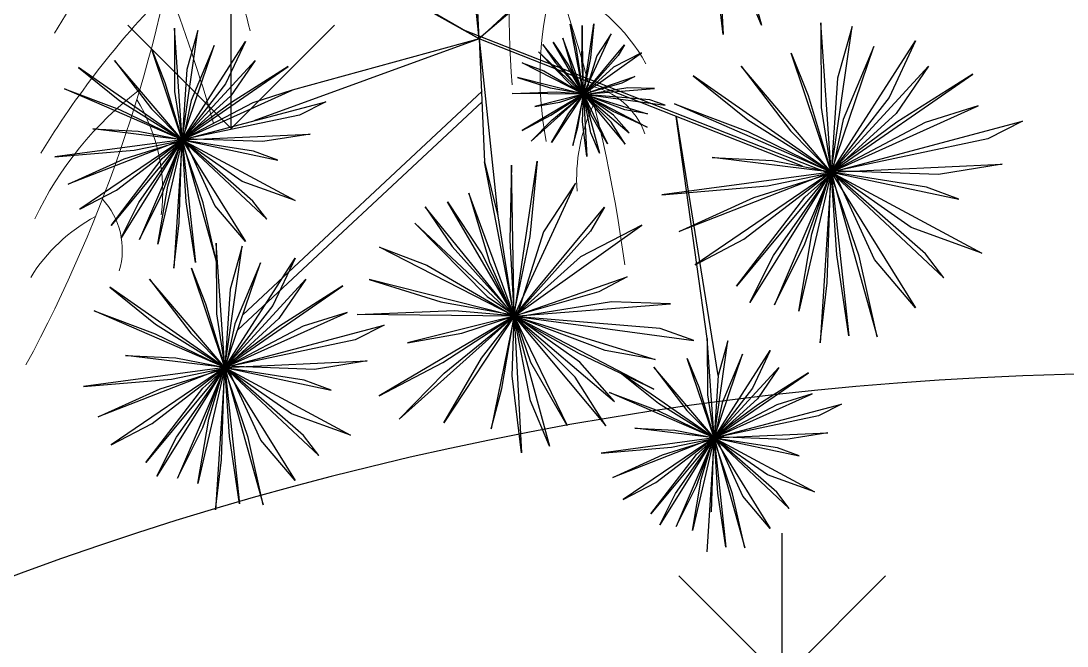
# Model space of a CAD drawing. Header units: inches. Extents: x 1559 to 2285, y -669 to 464.
# Drawn here: x 1983.88 to 1997.31, y 108.13 to 116.16 of the extents above; entities that cross this region are included whole.
import ezdxf

# ---------------------------------------------------------------- set-up
doc = ezdxf.new("R2010")
doc.units = ezdxf.units.IN
doc.header["$MEASUREMENT"] = 0

msp = doc.modelspace()

# ---------------------------------------------------------------- hatches: boundary and pattern name
at = {"true_color": 0x000000}
h = msp.add_hatch(dxfattribs=at)
h.set_pattern_fill('ANGLE', color=18, scale=150)
h.set_pattern_definition([(0, (-1655.024, -1843.915), (0, 41.25), [30, -11.25]), (90, (-1655.024, -1843.915), (-41.25, 3e-15), [30, -11.25])])
h.paths.add_polyline_path([(1933.363, -160.37), (2052.363, -160.37), (2052.363, -154.37), (1968.363, -154.37), (1968.363, -103.378), (1962.363, -103.378), (1962.363, -154.37), (1939.363, -154.37), (1939.363, -103.378), (1968.363, -103.378), (1968.363, -100.378), (1969.238, -100.378, 0.389983), (1933.363, -67.378), (1933.363, 63.63), (1927.363, 63.63), (1927.363, 8.63, -0.385643), (1866.659, 63.63), (1860.363, 63.63), (1860.363, 37.63), (1860.363, -32.37), (1718.363, -32.37), (1718.363, -52.298), (1680.363, -52.298), (1680.363, -85.37), (1678.363, -85.37), (1678.363, -149.37), (1680.363, -149.37), (1680.363, -221.801, -0.372825), (1716.363, -263.37), (1680.363, -263.37), (1680.363, -265.37), (1830.363, -265.37, 0.393426), (1869.363, -307.263), (1869.363, -265.37), (1881.363, -265.37), (1881.363, -307.263, 0.393426), (1920.363, -265.37), (1933.363, -265.37), (2052.363, -265.37), (2052.363, -262.37), (2022.363, -262.37, -0.365977), (2052.363, -226.873), (2052.363, -224.977), (2029.418, -224.977), (2029.418, -181.413), (1933.363, -181.413)])
h.paths.add_polyline_path([(1833.633, -234.037), (1826.669, -234.037), (1826.669, -262.072, -0.414224), (1824.938, -263.804), (1819.744, -263.804, -0.414203), (1818.013, -262.073), (1818.013, -262.073, -0.414214), (1816.282, -263.804), (1789.448, -263.804, -0.414212), (1787.717, -262.073, -0.414215), (1785.986, -263.804), (1759.152, -263.804, -0.414214), (1757.421, -262.073, -0.414214), (1755.69, -263.804), (1728.856, -263.804, -0.414214), (1727.125, -262.073), (1727.125, -262.073, -0.414214), (1725.394, -263.804), (1720.2, -263.804, -0.414214), (1718.469, -262.073), (1718.469, -234.037), (1712.249, -234.037), (1712.249, -216.304), (1683.047, -216.304, -0.414207), (1681.705, -214.962), (1681.705, -210.936, -0.41422), (1683.047, -209.594, -0.414207), (1681.705, -208.252), (1681.705, -186.191, -0.41422), (1683.047, -184.849, -0.414207), (1681.705, -183.506), (1681.705, -161.446, -0.414209), (1683.047, -160.104), (1683.047, -160.104, -0.414207), (1681.705, -158.761), (1681.705, -154.735, -0.41422), (1683.047, -153.393), (1712.249, -153.393), (1712.249, -144.027), (1833.633, -144.027)], flags=16)
h.paths.add_polyline_path([(1899.249, -134.659, -0.41422), (1900.591, -133.317), (1900.591, -133.317, -0.4142), (1899.249, -131.975), (1899.249, -109.914, -0.41422), (1900.591, -108.572), (1901.933, -108.572, -0.414214), (1900.591, -107.23), (1900.591, -103.204, -0.414214), (1901.933, -101.861), (1931.46, -101.861, -0.414207), (1932.802, -103.203), (1932.802, -107.23, -0.41422), (1931.46, -108.572, -0.414207), (1932.802, -109.914), (1932.802, -131.975, -0.41422), (1931.46, -133.317, -0.414207), (1932.802, -134.659), (1932.802, -156.72, -0.414209), (1931.46, -158.062), (1931.46, -158.062, -0.414207), (1932.802, -159.404), (1932.802, -163.43, -0.41422), (1931.46, -164.773), (1901.933, -164.773, -0.414214), (1900.591, -163.43), (1900.591, -159.404, -0.414214), (1901.933, -158.062), (1900.591, -158.062, -0.414218), (1899.249, -156.72)], flags=16)
h.paths.add_polyline_path([(1809.977, -167.683), (1809.977, -210.381), (1735.904, -210.381), (1735.904, -167.683)], flags=0)
h.paths.add_polyline_path([(1801.375, -176.285), (1801.375, -201.779), (1744.506, -201.779), (1744.506, -176.285)], flags=0)
h.paths.add_polyline_path([(1810.147, -125.419), (1805.978, -125.419), (1805.978, -126.253), (1795.557, -126.253), (1795.557, -125.419), (1791.389, -125.419), (1791.389, -122.918), (1795.557, -122.918), (1795.557, -121.251), (1791.389, -121.251), (1791.389, -102.493), (1786.479, -102.493), (1786.479, -121.251), (1782.31, -121.251), (1782.31, -122.918), (1786.479, -122.918), (1786.479, -125.419), (1782.31, -125.419), (1782.31, -126.253), (1771.889, -126.253), (1771.889, -125.419), (1767.629, -125.419), (1767.626, -122.918), (1771.889, -122.918), (1771.889, -121.251), (1767.626, -121.251), (1767.629, -102.493), (1762.373, -102.493), (1762.373, -121.251), (1758.205, -121.251), (1758.205, -122.918), (1762.373, -122.918), (1762.373, -125.419), (1758.205, -125.419), (1758.205, -126.253), (1747.784, -126.253), (1747.784, -125.419), (1743.615, -125.419), (1743.615, -122.918), (1747.784, -122.918), (1747.784, -121.251), (1743.615, -121.251), (1743.615, -102.493), (1740.027, -102.493), (1740.027, -93.114), (1721.269, -93.114), (1721.269, -88.945), (1719.602, -88.945), (1719.602, -93.114), (1717.101, -93.114), (1717.101, -88.945), (1716.267, -88.945), (1716.267, -78.524), (1717.101, -78.524), (1717.101, -74.356), (1719.602, -74.356), (1719.602, -78.524), (1721.269, -78.524), (1721.269, -74.356), (1740.027, -74.356), (1740.027, -64.977), (1743.615, -64.977), (1743.615, -46.219), (1747.784, -46.219), (1747.784, -44.551), (1743.615, -44.551), (1743.615, -42.05), (1747.784, -42.05), (1747.784, -41.217), (1758.205, -41.217), (1758.205, -42.05), (1762.373, -42.05), (1762.373, -44.551), (1758.205, -44.551), (1758.205, -46.219), (1762.373, -46.219), (1762.373, -64.977), (1767.626, -64.977), (1767.629, -46.219), (1771.889, -46.219), (1771.889, -44.551), (1767.626, -44.551), (1767.629, -42.05), (1771.889, -42.05), (1771.889, -41.217), (1782.31, -41.217), (1782.31, -42.05), (1786.479, -42.05), (1786.479, -44.551), (1782.31, -44.551), (1782.31, -46.219), (1786.479, -46.219), (1786.479, -64.977), (1791.389, -64.977), (1791.389, -46.219), (1795.557, -46.219), (1795.557, -44.551), (1791.389, -44.551), (1791.389, -42.05), (1795.557, -42.05), (1795.557, -41.217), (1805.978, -41.217), (1805.978, -42.05), (1810.147, -42.05), (1810.147, -44.551), (1805.978, -44.551), (1805.978, -46.219), (1810.147, -46.219), (1810.147, -64.977), (1815.059, -64.977), (1815.059, -74.356), (1833.817, -74.356), (1833.817, -78.524), (1835.484, -78.524), (1835.484, -74.356), (1837.985, -74.356), (1837.985, -78.524), (1838.819, -78.524), (1838.819, -88.945), (1837.985, -88.945), (1837.985, -93.114), (1835.484, -93.114), (1835.484, -88.945), (1833.817, -88.945), (1833.817, -93.114), (1815.059, -93.114), (1815.059, -102.493), (1810.147, -102.493), (1810.147, -121.251), (1805.978, -121.251), (1805.978, -122.918), (1810.147, -122.918)], flags=16)
h.paths.add_polyline_path([(1793.761, -183.899), (1793.761, -194.165), (1752.121, -194.165), (1752.121, -183.899)], flags=0)
h.paths.add_polyline_path([(1785.986, -220.524), (1759.152, -220.524, 0.414214), (1757.421, -222.255), (1757.421, -253.994, -0.414207), (1759.152, -252.262), (1785.986, -252.262, -0.41422), (1787.717, -253.994), (1787.717, -222.255, 0.414214)], flags=0)
h.paths.add_polyline_path([(1924.638, -250.438), (1944.12, -250.438), (1944.12, -264.099), (1924.638, -264.099)], flags=16)
h.paths.add_polyline_path([(1937.789, -256.722, -1), (1929.669, -256.722, -1)], flags=0)
h.paths.add_polyline_path([(1949.822, -238.007), (1978.915, -238.007), (1978.915, -264.44), (1949.822, -264.44)], flags=16)
h.paths.add_polyline_path([(1980.508, -242.243), (2017.354, -242.243), (2017.354, -264.44), (1980.508, -264.44)], flags=16)
h.paths.add_polyline_path([(1982.508, -244.243), (2015.354, -244.243), (2015.354, -262.44), (1982.508, -262.44)], flags=0)
h.paths.add_polyline_path([(1715.258, -186.191), (1715.258, -208.251, -0.41422), (1713.916, -209.594), (1688.416, -209.594), (1688.416, -184.849), (1713.916, -184.849, -0.414207)], flags=0)
h.paths.add_polyline_path([(2100.363, 63.63), (1997.363, 63.63), (1997.363, 65.63), (1946.363, 65.63), (1946.363, 63.63), (1939.363, 63.63), (1939.363, 60.423), (1960.845, 60.423), (1960.845, -61.839), (1939.363, -61.839), (1939.363, -67.882, -0.342502), (1969.238, -100.378), (1971.363, -100.378), (1971.363, -130.228, 0.356761), (1998.213, -103.37), (2058.363, -103.37), (2059.363, -103.37), (2059.363, -105.37), (2079.353, -105.37), (2099.363, -105.37), (2099.363, -103.37), (2100.363, -103.37), (2100.363, -93.707), (2073.27, -93.704), (2073.273, -66.056), (2064.857, -66.055), (2064.857, -79.93), (1970.779, -79.93), (1970.779, 21.404), (2064.857, 21.404), (2064.857, 8.594), (2073.282, 8.593), (2073.285, 36.241), (2100.363, 36.238)])
h.paths.add_polyline_path([(2093.766, 48.209, -1), (2079.505, 48.209, -1)], flags=16)
h.paths.add_polyline_path([(2100.363, -109.37), (2099.363, -109.37), (2099.363, -107.37), (2099.159, -107.37), (2059.363, -107.37), (2059.363, -109.37), (2058.363, -109.37), (2058.363, -115.37), (2056.363, -115.37), (2056.363, -148.37), (2058.363, -148.37), (2058.363, -226.37, 0.414214), (2022.363, -262.37), (2052.363, -262.37), (2058.363, -262.37), (2058.363, -265.37), (2059.363, -265.37), (2059.363, -267.37), (2099.363, -267.37), (2099.363, -265.37), (2100.363, -265.37)])
h.paths.add_polyline_path([(1872.363, -307.37, -0.414214), (1830.363, -265.37), (1830.363, -271.37), (1825.48, -271.37), (1825.48, -296.181), (1800.298, -296.181), (1800.298, -308.828), (1816.15, -308.828), (1816.15, -413.18), (1702.22, -413.18), (1702.22, -308.828), (1716.608, -308.828), (1716.608, -296.181), (1691.465, -296.181), (1691.465, -271.37), (1680.363, -271.37), (1680.363, -331.37), (1678.363, -331.37), (1678.363, -395.37), (1680.363, -395.37), (1680.363, -481.37), (1686.363, -481.37), (1686.363, -457.117), (1746.166, -457.117), (1746.166, -481.37), (1799.363, -481.37), (1799.363, -490.37), (1756.331, -490.37, 0.401277), (1799.363, -529.354), (1799.363, -567.37), (1801.363, -567.37), (1801.363, -569.37), (1834.363, -569.37), (1834.363, -567.37), (1836.363, -567.37), (1836.363, -481.37), (1836.387, -481.276), (1836.387, -343.639), (1872.363, -343.639)])
h.paths.add_polyline_path([(1779.114, -459.373), (1774.35, -475.802, -0.571429), (1749.881, -468.706), (1754.646, -452.277, -0.8), (1757.267, -453.038, -0.414214), (1758.62, -452.293), (1775.748, -457.26, -0.414221), (1776.493, -458.613, -0.8)], flags=16)
h.paths.add_polyline_path([(1771.947, -474.287, -0.533032), (1752.722, -468.712), (1753.259, -466.859, 0.533032), (1772.484, -472.434)], flags=0)
h.paths.add_polyline_path([(1793.469, -469.209, -1), (1781.673, -469.209, -1)], flags=16)
h.paths.add_polyline_path([(1789.919, -469.209, -1), (1785.223, -469.209, -1)], flags=0)
h.paths.add_polyline_path([(2100.363, -271.37), (2099.363, -271.37), (2099.363, -269.37), (2059.363, -269.37), (2059.363, -271.37), (2061.409, -271.37), (2061.409, -309.822), (1983.961, -309.822), (1983.961, -288.959), (1920.363, -288.959), (1920.363, -271.37), (1920.363, -270.37), (1920.064, -270.37, -0.359366), (1881.363, -307.263, -0.017874), (1878.363, -307.37), (1878.363, -312.774), (1900.909, -312.774), (1900.909, -343.639), (1914.338, -343.639), (1914.338, -481.37), (1914.363, -481.37), (1914.363, -567.37), (1916.363, -567.37), (1916.363, -569.37), (1943.363, -569.37), (1943.363, -567.37), (1945.363, -567.37), (1945.363, -550.37), (1945.363, -529.354, 0.401277), (1988.394, -490.37), (1945.363, -490.37), (1945.363, -481.37), (2100.363, -481.37)])
h.paths.add_polyline_path([(1946.05, -335.658), (2053.938, -335.658), (2053.938, -349.85), (2068.233, -349.85), (2068.233, -319.217), (2098.866, -319.217), (2098.866, -349.85), (2098.866, -441.75), (2098.866, -472.384), (2068.233, -472.384), (2068.233, -441.75), (2053.938, -441.75), (2053.938, -456.826), (1946.05, -456.826)], flags=16)
h.paths.add_polyline_path([(1949.05, -338.658), (2050.938, -338.658), (2050.938, -351.076), (2097.641, -351.076), (2097.641, -440.525), (2050.938, -440.525), (2050.938, -453.826), (1949.05, -453.826)], flags=0)
h.paths.add_polyline_path([(1977.559, -361.917), (2063.292, -361.917), (2063.292, -368.35), (1998.356, -368.35), (1998.356, -437.414, 0.08671), (2005.949, -440.43, -0.223855), (1977.87, -424.586), (1987.295, -420.601, 0.127777), (1991.923, -431.602), (1991.923, -368.35), (1977.559, -368.35)], flags=0)
h.paths.add_polyline_path([(1996.212, -364.061), (1996.212, -366.205), (1994.067, -366.205), (1994.067, -364.061)], flags=0)
edge = h.paths.add_edge_path(flags=0)
edge.add_ellipse((2084.225, -335.682), major_axis=(-8.275, 0), ratio=0.975448, start_angle=270, end_angle=360, ccw=False)
edge.add_ellipse((2084.225, -335.682), major_axis=(-8.275, 0), ratio=0.975448, start_angle=180, end_angle=270, ccw=False)
edge.add_ellipse((2084.225, -335.682), major_axis=(-8.275, 0), ratio=0.975448, start_angle=90, end_angle=180, ccw=False)
edge.add_ellipse((2084.225, -335.682), major_axis=(-8.275, 0), ratio=0.975448, start_angle=0, end_angle=90, ccw=False)
h.paths.add_polyline_path([(2074.02, -292.258, -1), (2094.122, -292.258, -1)], flags=16)
h.paths.add_polyline_path([(2082.458, -361.703), (2091.142, -361.703, -0.414214), (2096.044, -366.605), (2096.044, -386.043, -0.414214), (2091.142, -390.944), (2082.458, -390.944, -0.414214), (2077.557, -386.043), (2077.557, -366.605, -0.414214)], flags=0)
h.paths.add_polyline_path([(2076.02, -292.258, -1), (2092.122, -292.258, -1)], flags=0)
h.paths.add_polyline_path([(2082.458, -362.929), (2091.142, -362.929, -0.414214), (2094.818, -366.605), (2094.818, -386.043, -0.414211), (2091.142, -389.719), (2082.458, -389.719, -0.414214), (2078.782, -386.043), (2078.782, -366.605, -0.414216)], flags=0)
h.paths.add_polyline_path([(2082.458, -406.532), (2091.142, -406.532, -0.414214), (2096.044, -411.433), (2096.044, -430.871, -0.414214), (2091.142, -435.772), (2082.458, -435.772, -0.414214), (2077.557, -430.871), (2077.557, -411.433, -0.414214)], flags=0)
h.paths.add_polyline_path([(2082.458, -407.757), (2091.142, -407.757, -0.414216), (2094.818, -411.433), (2094.818, -430.871, -0.414214), (2091.142, -434.547), (2082.458, -434.547, -0.414211), (2078.782, -430.871), (2078.782, -411.433, -0.414214)], flags=0)
edge = h.paths.add_edge_path(flags=0)
edge.add_ellipse((2084.225, -455.918), major_axis=(8.275, 0), ratio=0.975448, start_angle=90, end_angle=180, ccw=False)
edge.add_ellipse((2084.225, -455.918), major_axis=(8.275, 0), ratio=0.975448, start_angle=0, end_angle=90, ccw=False)
edge.add_ellipse((2084.225, -455.918), major_axis=(8.275, 0), ratio=0.975448, start_angle=270, end_angle=360, ccw=False)
edge.add_ellipse((2084.225, -455.918), major_axis=(8.275, 0), ratio=0.975448, start_angle=180, end_angle=270, ccw=False)
h.paths.add_polyline_path([(2058.363, 249.63), (2052.363, 249.63), (2052.363, 210.624, -0.393468), (2010.47, 249.63), (2004.363, 249.63), (2004.363, 111.63), (1998.363, 111.63, -0.414214), (2040.363, 69.63), (2040.363, 93.63), (2058.363, 93.63)])
at = {"true_color": 0x136734}
h = msp.add_hatch(dxfattribs=at)
h.set_pattern_fill('GRASS', color=116, scale=10)
h.set_pattern_definition([(90, (-1655.024, -1843.915), (-7.071068, 7.071068), [1.875, -12.267136]), (45, (-1655.024, -1843.915), (-7.071068, 7.071068), [1.875, -8.125]), (135, (-1655.024, -1843.915), (-7.071068, -7.071068), [1.875, -8.125])])
h.paths.add_polyline_path([(1868.363, 249.63), (1746.363, 249.63), (1746.363, 243.63), (1746.363, 240.63), (1746.363, 201.63), (1746.363, 195.63), (1755.451, 195.63), (1755.451, 193.63), (1819.451, 193.63), (1819.451, 195.63), (1860.363, 195.63), (1860.363, 186.63), (1868.363, 186.63)])
h.paths.add_polyline_path([(1868.363, 147.63), (1860.363, 147.63), (1860.363, 85.63), (1868.363, 85.63)])
h.paths.add_polyline_path([(1998.363, 249.63), (1992.363, 249.63), (1933.363, 249.63), (1933.363, 85.63), (1933.363, 69.63), (1946.363, 69.63), (1946.363, 67.63), (1997.363, 67.63), (1997.363, 69.63), (1998.363, 69.63), (1998.363, 111.63)])

# ---------------------------------------------------------------- linework, layer by layer
at = {"color": 14, "true_color": 0xa30000}
for p, q in [((1989.765, 115.927), (1989.57, 119.717)), ((1989.765, 115.927), (1989.45, 118.879)), ((1992.765, 118.38), (1993.387, 116.102)), ((1992.765, 118.38), (1992.897, 115.984)), ((1992.141, 117.973), (1989.792, 115.953)), ((1991.517, 117.567), (1989.765, 115.927)), ((1989.765, 115.927), (1987.221, 117.356)), ((1992.897, 115.984), (1992.734, 117.332)), ((1989.765, 115.927), (1988.037, 116.93)), ((1993.387, 116.102), (1993.053, 116.896)), ((1990.93, 116.118), (1991.007, 115.803)), ((1991.102, 115.218), (1990.93, 116.118)), ((1991.102, 115.218), (1991.237, 116.122)), ((1991.237, 116.122), (1991.194, 115.682)), ((1994.149, 116.132), (1994.153, 115.045)), ((1994.282, 114.217), (1994.149, 116.132)), ((1985.854, 116.067), (1985.857, 115.252)), ((1985.953, 114.63), (1985.854, 116.067)), ((1985.953, 114.63), (1986.155, 116.033)), ((1986.155, 116.033), (1986.015, 115.535)), ((1994.245, 114.202), (1989.548, 116.048)), ((1991.087, 116.098), (1991.077, 115.661)), ((1991.102, 115.218), (1991.087, 116.098)), ((1991.102, 115.218), (1991.46, 115.993)), ((1991.46, 115.993), (1991.274, 115.71)), ((1994.282, 114.217), (1994.55, 116.087)), ((1994.55, 116.087), (1994.363, 115.423)), ((1985.953, 114.63), (1986.765, 115.896)), ((1985.953, 114.63), (1986.365, 115.841)), ((1986.365, 115.841), (1986.069, 115.137)), ((1986.765, 115.896), (1986.51, 115.349)), ((1989.765, 115.927), (1986.874, 114.875)), ((1989.765, 115.927), (1987.367, 115.267)), ((1989.765, 115.927), (1990.003, 113.657)), ((1989.765, 115.927), (1989.834, 114.348)), ((1993.911, 114.292), (1989.765, 115.927)), ((1990.583, 115.856), (1990.74, 115.623)), ((1991.102, 115.218), (1990.583, 115.856)), ((1990.714, 115.885), (1990.914, 115.582)), ((1991.102, 115.218), (1990.714, 115.885)), ((1990.839, 115.935), (1990.959, 115.533)), ((1991.102, 115.218), (1990.839, 115.935)), ((1991.102, 115.218), (1991.63, 115.853)), ((1991.63, 115.853), (1991.548, 115.713)), ((1994.282, 114.217), (1995.364, 115.904)), ((1995.364, 115.904), (1995.023, 115.174)), ((1985.567, 115.778), (1985.731, 115.368)), ((1985.953, 114.63), (1985.567, 115.778)), ((1990.524, 115.76), (1990.945, 115.332)), ((1991.102, 115.218), (1990.524, 115.76)), ((1991.007, 115.803), (1991.099, 115.221)), ((1991.102, 115.218), (1991.848, 115.747)), ((1991.274, 115.71), (1991.114, 115.205)), ((1991.548, 115.713), (1991.115, 115.227)), ((1991.848, 115.747), (1991.489, 115.564)), ((1993.767, 115.746), (1993.985, 115.2)), ((1994.282, 114.217), (1993.767, 115.746)), ((1994.282, 114.217), (1994.83, 115.83)), ((1994.83, 115.83), (1994.436, 114.892)), ((1985.085, 115.652), (1985.56, 115.028)), ((1985.953, 114.63), (1985.085, 115.652)), ((1985.953, 114.63), (1986.891, 115.651)), ((1985.953, 114.63), (1987.315, 115.573)), ((1986.891, 115.651), (1986.579, 115.195)), ((1987.315, 115.573), (1986.585, 115.11)), ((1990.318, 115.619), (1990.595, 115.516)), ((1991.102, 115.218), (1990.318, 115.619)), ((1990.74, 115.623), (1991.099, 115.225)), ((1990.914, 115.582), (1991.093, 115.229)), ((1991.077, 115.661), (1991.102, 115.236)), ((1991.194, 115.682), (1991.097, 115.215)), ((1993.124, 115.579), (1993.758, 114.746)), ((1994.282, 114.217), (1993.124, 115.579)), ((1994.282, 114.217), (1995.531, 115.577)), ((1995.531, 115.577), (1995.116, 114.97)), ((1984.624, 115.558), (1985.152, 115.134)), ((1985.953, 114.63), (1984.624, 115.558)), ((1986.015, 115.535), (1985.953, 114.63)), ((1990.595, 115.516), (1991.102, 115.218)), ((1990.959, 115.533), (1991.098, 115.218)), ((1991.102, 115.218), (1991.762, 115.446)), ((1991.489, 115.564), (1991.107, 115.219)), ((1991.762, 115.446), (1991.597, 115.36)), ((1992.51, 115.453), (1993.213, 114.888)), ((1994.282, 114.217), (1992.51, 115.453)), ((1994.282, 114.217), (1996.098, 115.474)), ((1996.098, 115.474), (1995.124, 114.856)), ((1985.731, 115.368), (1985.953, 114.63)), ((1986.51, 115.349), (1985.953, 114.63)), ((1990.256, 115.432), (1990.674, 115.301)), ((1991.102, 115.218), (1990.256, 115.432)), ((1990.945, 115.332), (1991.095, 115.23)), ((1991.597, 115.36), (1991.107, 115.219)), ((1994.363, 115.423), (1994.282, 114.217)), ((1984.444, 115.287), (1985.15, 115.022)), ((1985.953, 114.63), (1984.444, 115.287)), ((1985.857, 115.252), (1985.953, 114.63)), ((1985.953, 114.63), (1987.367, 115.267)), ((1986.579, 115.195), (1985.963, 114.635)), ((1989.803, 115.255), (1986.729, 112.379)), ((1987.367, 115.267), (1986.859, 115.108)), ((1990.188, 115.227), (1990.754, 115.249)), ((1991.102, 115.218), (1990.188, 115.227)), ((1991.102, 115.218), (1990.315, 114.752)), ((1991.102, 115.218), (1990.433, 114.615)), ((1991.102, 115.218), (1990.48, 115.061)), ((1990.674, 115.301), (1991.097, 115.225)), ((1990.686, 114.947), (1991.102, 115.218)), ((1991.102, 115.218), (1990.693, 114.595)), ((1990.695, 114.885), (1991.102, 115.218)), ((1990.754, 115.249), (1991.097, 115.221)), ((1990.798, 115.117), (1991.107, 115.218)), ((1990.913, 114.972), (1991.102, 115.218)), ((1991.102, 115.218), (1990.968, 114.559)), ((1991.03, 114.796), (1991.102, 115.218)), ((1991.092, 114.868), (1991.102, 115.218)), ((1991.102, 115.218), (1992.014, 115.289)), ((1991.634, 115.017), (1991.102, 115.218)), ((1991.458, 114.86), (1991.102, 115.218)), ((1991.198, 114.723), (1991.102, 115.218)), ((1991.102, 115.218), (1991.636, 114.576)), ((1991.102, 115.218), (1991.925, 114.964)), ((1991.102, 115.218), (1991.309, 114.458)), ((1991.102, 115.218), (1991.918, 114.792)), ((1991.102, 115.218), (1991.689, 114.72)), ((1991.102, 115.218), (1991.146, 114.419)), ((1991.102, 115.218), (1991.412, 114.579)), ((1991.102, 115.218), (1992.151, 115.075)), ((1991.201, 114.947), (1991.107, 115.219)), ((1991.486, 114.949), (1991.108, 115.216)), ((1991.483, 114.997), (1991.111, 115.207)), ((1991.67, 115.301), (1991.114, 115.211)), ((1991.954, 115.145), (1991.13, 115.214)), ((1992.014, 115.289), (1991.67, 115.301)), ((1993.985, 115.2), (1994.282, 114.217)), ((1995.023, 115.174), (1994.282, 114.217)), ((1985.152, 115.134), (1985.953, 114.63)), ((1985.953, 114.63), (1987.795, 115.119)), ((1986.859, 115.108), (1985.953, 114.63)), ((1986.069, 115.137), (1985.962, 114.629)), ((1986.585, 115.11), (1985.967, 114.651)), ((1989.803, 115.121), (1986.667, 112.192)), ((1987.795, 115.119), (1987.459, 114.95)), ((1990.48, 115.061), (1990.798, 115.117)), ((1992.151, 115.075), (1991.954, 115.145)), ((1992.269, 115.093), (1993.211, 114.739)), ((1994.282, 114.217), (1992.269, 115.093)), ((1994.153, 115.045), (1994.282, 114.217)), ((1994.282, 114.217), (1996.167, 115.066)), ((1996.167, 115.066), (1995.489, 114.854)), ((1985.15, 115.022), (1985.953, 114.63)), ((1985.56, 115.028), (1985.953, 114.63)), ((1987.459, 114.95), (1986.003, 114.643)), ((1990.315, 114.752), (1990.686, 114.947)), ((1990.693, 114.595), (1990.913, 114.972)), ((1991.412, 114.579), (1991.201, 114.947)), ((1991.918, 114.792), (1991.483, 114.997)), ((1991.689, 114.72), (1991.486, 114.949)), ((1991.925, 114.964), (1991.634, 115.017)), ((1992.69, 112.08), (1992.292, 114.93)), ((1992.833, 111.607), (1992.296, 114.929)), ((1995.116, 114.97), (1994.295, 114.222)), ((1984.807, 114.772), (1985.388, 114.743)), ((1985.953, 114.63), (1984.807, 114.772)), ((1990.433, 114.615), (1990.695, 114.885)), ((1990.968, 114.559), (1991.03, 114.796)), ((1991.146, 114.419), (1991.092, 114.868)), ((1991.636, 114.576), (1991.458, 114.86)), ((1993.213, 114.888), (1994.282, 114.217)), ((1994.282, 114.217), (1996.737, 114.869)), ((1995.489, 114.854), (1994.282, 114.217)), ((1994.436, 114.892), (1994.293, 114.214)), ((1995.124, 114.856), (1994.299, 114.244)), ((1996.737, 114.869), (1996.289, 114.642)), ((1985.388, 114.743), (1985.962, 114.631)), ((1986.222, 113.822), (1985.945, 114.634)), ((1985.953, 114.63), (1987.598, 114.706)), ((1986.371, 113.79), (1985.973, 114.655)), ((1986.987, 114.608), (1985.974, 114.645)), ((1987.598, 114.706), (1986.987, 114.608)), ((1991.309, 114.458), (1991.198, 114.723)), ((1993.211, 114.739), (1994.282, 114.217)), ((1993.758, 114.746), (1994.282, 114.217)), ((1996.289, 114.642), (1994.348, 114.234)), ((1985.953, 114.63), (1984.322, 114.411)), ((1985.953, 114.63), (1984.491, 114.06)), ((1985.953, 114.63), (1984.642, 113.739)), ((1985.953, 114.63), (1985.042, 113.533)), ((1985.113, 113.985), (1985.953, 114.63)), ((1985.953, 114.63), (1985.169, 113.374)), ((1985.208, 114.386), (1985.947, 114.617)), ((1985.339, 114.497), (1985.944, 114.623)), ((1985.398, 113.826), (1985.95, 114.617)), ((1985.953, 114.63), (1985.408, 113.352)), ((1985.953, 114.63), (1985.642, 113.291)), ((1985.698, 113.939), (1985.94, 114.609)), ((1985.698, 114.391), (1985.944, 114.608)), ((1985.768, 114.035), (1985.946, 114.629)), ((1985.953, 114.63), (1985.847, 112.985)), ((1985.915, 113.564), (1985.948, 114.624)), ((1985.953, 114.63), (1986.123, 113.055)), ((1985.953, 114.63), (1987.403, 113.851)), ((1985.953, 114.63), (1986.765, 113.325)), ((1985.953, 114.63), (1986.397, 113.045)), ((1985.953, 114.63), (1987.038, 113.613)), ((1985.953, 114.63), (1987.182, 114.37)), ((1986.007, 113.833), (1985.957, 114.598)), ((1986.722, 114.098), (1985.962, 114.629)), ((1986.869, 114.487), (1985.962, 114.629)), ((1986.861, 113.845), (1985.979, 114.617)), ((1984.322, 114.411), (1985.339, 114.497)), ((1984.491, 114.06), (1985.208, 114.386)), ((1985.042, 113.533), (1985.698, 114.391)), ((1987.182, 114.37), (1986.869, 114.487)), ((1992.754, 114.405), (1993.528, 114.366)), ((1994.282, 114.217), (1992.754, 114.405)), ((1993.528, 114.366), (1994.294, 114.217)), ((1989.834, 114.348), (1990.003, 113.657)), ((1990.212, 112.369), (1989.834, 114.348)), ((1990.179, 114.305), (1990.156, 113.344)), ((1990.212, 112.369), (1990.179, 114.305)), ((1990.212, 112.369), (1990.509, 114.359)), ((1990.509, 114.359), (1990.415, 113.39)), ((1994.282, 114.217), (1996.474, 114.318)), ((1994.838, 113.096), (1994.308, 114.25)), ((1995.66, 114.186), (1994.309, 114.235)), ((1996.474, 114.318), (1995.66, 114.186)), ((1987.403, 113.851), (1986.722, 114.098)), ((1994.282, 114.217), (1992.107, 113.924)), ((1994.282, 114.217), (1992.331, 113.456)), ((1994.282, 114.217), (1992.534, 113.028)), ((1994.282, 114.217), (1993.066, 112.753)), ((1993.162, 113.356), (1994.282, 114.217)), ((1994.282, 114.217), (1993.236, 112.542)), ((1993.288, 113.891), (1994.273, 114.198)), ((1993.462, 114.039), (1994.27, 114.207)), ((1993.54, 113.144), (1994.278, 114.199)), ((1994.282, 114.217), (1993.555, 112.512)), ((1994.282, 114.217), (1993.867, 112.431)), ((1993.941, 113.294), (1994.264, 114.188)), ((1993.941, 113.897), (1994.269, 114.186)), ((1994.034, 113.423), (1994.272, 114.215)), ((1994.282, 114.217), (1994.139, 112.023)), ((1994.23, 112.794), (1994.275, 114.208)), ((1994.64, 113.139), (1994.27, 114.222)), ((1994.282, 114.217), (1994.507, 112.116)), ((1994.282, 114.217), (1996.215, 113.177)), ((1994.282, 114.217), (1995.364, 112.476)), ((1994.282, 114.217), (1994.873, 112.103)), ((1994.282, 114.217), (1995.728, 112.861)), ((1994.282, 114.217), (1995.92, 113.87)), ((1994.353, 113.153), (1994.286, 114.173)), ((1995.307, 113.506), (1994.293, 114.214)), ((1995.502, 114.025), (1994.293, 114.214)), ((1995.491, 113.169), (1994.316, 114.198)), ((1984.642, 113.739), (1985.113, 113.985)), ((1985.642, 113.291), (1985.768, 114.035)), ((1990.212, 112.369), (1990.999, 114.075)), ((1990.999, 114.075), (1990.591, 113.451)), ((1992.107, 113.924), (1993.462, 114.039)), ((1995.92, 113.87), (1995.502, 114.025)), ((1985.408, 113.352), (1985.698, 113.939)), ((1986.123, 113.055), (1986.007, 113.833)), ((1987.038, 113.613), (1986.861, 113.845)), ((1989.357, 113.837), (1989.797, 113.169)), ((1990.212, 112.369), (1989.357, 113.837)), ((1989.632, 113.946), (1989.896, 113.062)), ((1990.212, 112.369), (1989.632, 113.946)), ((1992.331, 113.456), (1993.288, 113.891)), ((1993.066, 112.753), (1993.941, 113.897)), ((1985.169, 113.374), (1985.398, 113.826)), ((1986.397, 113.045), (1986.222, 113.822)), ((1986.765, 113.325), (1986.371, 113.79)), ((1989.071, 113.773), (1989.416, 113.26)), ((1990.212, 112.369), (1989.071, 113.773)), ((1990.212, 112.369), (1991.373, 113.766)), ((1991.373, 113.766), (1991.193, 113.459)), ((1985.847, 112.985), (1985.915, 113.564)), ((1988.94, 113.562), (1989.866, 112.62)), ((1990.212, 112.369), (1988.94, 113.562)), ((1990.003, 113.657), (1990.204, 112.376)), ((1990.212, 112.369), (1991.852, 113.534)), ((1990.591, 113.451), (1990.239, 112.341)), ((1991.193, 113.459), (1990.241, 112.389)), ((1991.852, 113.534), (1991.064, 113.131)), ((1996.215, 113.177), (1995.307, 113.506)), ((1986.39, 113.303), (1986.394, 112.398)), ((1986.501, 111.707), (1986.39, 113.303)), ((1990.156, 113.344), (1990.211, 112.409)), ((1990.415, 113.39), (1990.202, 112.363)), ((1992.534, 113.028), (1993.162, 113.356)), ((1993.555, 112.512), (1993.941, 113.294)), ((1993.867, 112.431), (1994.034, 113.423)), ((1986.501, 111.707), (1986.725, 113.266)), ((1986.725, 113.266), (1986.569, 112.712)), ((1988.487, 113.252), (1989.095, 113.024)), ((1990.212, 112.369), (1988.487, 113.252)), ((1989.416, 113.26), (1990.206, 112.384)), ((1989.797, 113.169), (1990.192, 112.393)), ((1995.728, 112.861), (1995.491, 113.169)), ((1986.501, 111.707), (1987.403, 113.113)), ((1986.501, 111.707), (1986.958, 113.052)), ((1986.958, 113.052), (1986.63, 112.27)), ((1987.403, 113.113), (1987.119, 112.505)), ((1989.095, 113.024), (1990.212, 112.369)), ((1989.896, 113.062), (1990.203, 112.369)), ((1991.064, 113.131), (1990.222, 112.372)), ((1993.236, 112.542), (1993.54, 113.144)), ((1994.507, 112.116), (1994.353, 113.153)), ((1994.873, 112.103), (1994.64, 113.139)), ((1995.364, 112.476), (1994.838, 113.096)), ((1986.072, 112.982), (1986.254, 112.527)), ((1986.501, 111.707), (1986.072, 112.982)), ((1985.536, 112.842), (1986.064, 112.148)), ((1986.501, 111.707), (1985.536, 112.842)), ((1986.501, 111.707), (1987.542, 112.841)), ((1986.501, 111.707), (1988.014, 112.755)), ((1987.542, 112.841), (1987.196, 112.335)), ((1988.014, 112.755), (1987.203, 112.24)), ((1988.352, 112.839), (1989.271, 112.552)), ((1990.212, 112.369), (1988.352, 112.839)), ((1990.212, 112.369), (1991.663, 112.87)), ((1991.663, 112.87), (1991.3, 112.681)), ((1994.139, 112.023), (1994.23, 112.794)), ((1985.024, 112.738), (1985.61, 112.266)), ((1986.501, 111.707), (1985.024, 112.738)), ((1986.569, 112.712), (1986.501, 111.707)), ((1989.866, 112.62), (1990.197, 112.395)), ((1991.3, 112.681), (1990.222, 112.372)), ((1986.254, 112.527), (1986.501, 111.707)), ((1987.119, 112.505), (1986.501, 111.707)), ((1989.271, 112.552), (1990.202, 112.384)), ((1990.212, 112.369), (1992.218, 112.525)), ((1991.462, 112.553), (1990.239, 112.355)), ((1992.218, 112.525), (1991.462, 112.553)), ((1984.824, 112.437), (1985.608, 112.142)), ((1986.501, 111.707), (1984.824, 112.437)), ((1986.394, 112.398), (1986.501, 111.707)), ((1986.501, 111.707), (1988.072, 112.415)), ((1988.072, 112.415), (1987.507, 112.238)), ((1988.2, 112.388), (1989.446, 112.438)), ((1990.212, 112.369), (1988.2, 112.388)), ((1990.212, 112.369), (1988.481, 111.344)), ((1990.212, 112.369), (1988.74, 111.043)), ((1990.212, 112.369), (1988.843, 112.024)), ((1989.297, 111.772), (1990.212, 112.369)), ((1990.212, 112.369), (1989.313, 110.999)), ((1989.315, 111.637), (1990.212, 112.369)), ((1989.446, 112.438), (1990.2, 112.376)), ((1989.543, 112.147), (1990.223, 112.37)), ((1989.795, 111.828), (1990.212, 112.369)), ((1990.212, 112.369), (1989.917, 110.919)), ((1990.054, 111.44), (1990.212, 112.369)), ((1990.189, 111.6), (1990.212, 112.369)), ((1991.382, 111.926), (1990.212, 112.369)), ((1990.995, 111.582), (1990.212, 112.369)), ((1990.423, 111.281), (1990.212, 112.369)), ((1990.212, 112.369), (1991.388, 110.957)), ((1990.212, 112.369), (1992.023, 111.81)), ((1990.212, 112.369), (1990.668, 110.698)), ((1990.212, 112.369), (1992.006, 111.431)), ((1990.212, 112.369), (1991.503, 111.273)), ((1990.212, 112.369), (1990.308, 110.612)), ((1990.212, 112.369), (1990.894, 110.963)), ((1990.212, 112.369), (1992.519, 112.054)), ((1990.429, 111.772), (1990.222, 112.372)), ((1991.056, 111.778), (1990.224, 112.365)), ((1992.086, 112.209), (1990.274, 112.36)), ((1985.61, 112.266), (1986.501, 111.707)), ((1986.501, 111.707), (1988.547, 112.25)), ((1987.507, 112.238), (1986.501, 111.707)), ((1986.63, 112.27), (1986.51, 111.705)), ((1987.196, 112.335), (1986.512, 111.712)), ((1987.203, 112.24), (1986.515, 111.73)), ((1988.547, 112.25), (1988.173, 112.062)), ((1991.05, 111.883), (1990.231, 112.346)), ((1985.608, 112.142), (1986.501, 111.707)), ((1986.064, 112.148), (1986.501, 111.707)), ((1988.843, 112.024), (1989.543, 112.147)), ((1992.519, 112.054), (1992.086, 112.209)), ((1988.173, 112.062), (1986.556, 111.722)), ((1992.69, 112.08), (1992.693, 111.356)), ((1992.779, 110.803), (1992.69, 112.08)), ((1992.779, 110.803), (1992.957, 112.05)), ((1992.957, 112.05), (1992.833, 111.607)), ((1985.228, 111.864), (1985.873, 111.832)), ((1986.501, 111.707), (1985.228, 111.864)), ((1985.873, 111.832), (1986.511, 111.707)), ((1989.313, 110.999), (1989.795, 111.828)), ((1992.006, 111.431), (1991.05, 111.883)), ((1992.023, 111.81), (1991.382, 111.926)), ((1992.435, 111.823), (1992.581, 111.459)), ((1992.779, 110.803), (1992.435, 111.823)), ((1992.779, 110.803), (1993.5, 111.928)), ((1992.779, 110.803), (1993.144, 111.879)), ((1993.144, 111.879), (1992.882, 111.253)), ((1993.5, 111.928), (1993.273, 111.441)), ((1986.501, 111.707), (1984.688, 111.463)), ((1986.501, 111.707), (1984.876, 111.073)), ((1986.501, 111.707), (1985.044, 110.716)), ((1986.501, 111.707), (1985.488, 110.487)), ((1985.568, 110.99), (1986.501, 111.707)), ((1986.501, 111.707), (1985.63, 110.312)), ((1985.673, 111.436), (1986.493, 111.692)), ((1985.818, 111.559), (1986.491, 111.699)), ((1985.883, 110.813), (1986.497, 111.692)), ((1986.501, 111.707), (1985.895, 110.286)), ((1986.501, 111.707), (1986.155, 110.219)), ((1986.217, 110.938), (1986.486, 111.683)), ((1986.217, 111.441), (1986.49, 111.682)), ((1986.294, 111.046), (1986.493, 111.706)), ((1986.501, 111.707), (1986.382, 109.879)), ((1986.458, 110.522), (1986.495, 111.7)), ((1986.799, 110.809), (1986.491, 111.711)), ((1986.501, 111.707), (1988.328, 111.792)), ((1986.501, 111.707), (1986.689, 109.957)), ((1986.501, 111.707), (1988.112, 110.841)), ((1986.501, 111.707), (1987.403, 110.256)), ((1986.501, 111.707), (1986.993, 109.945)), ((1986.501, 111.707), (1987.706, 110.577)), ((1986.501, 111.707), (1987.866, 111.418)), ((1987.355, 111.115), (1986.51, 111.705)), ((1987.518, 111.547), (1986.51, 111.705)), ((1986.964, 110.773), (1986.522, 111.735)), ((1987.65, 111.682), (1986.524, 111.723)), ((1987.509, 110.834), (1986.529, 111.692)), ((1988.328, 111.792), (1987.65, 111.682)), ((1988.481, 111.344), (1989.297, 111.772)), ((1990.894, 110.963), (1990.429, 111.772)), ((1991.503, 111.273), (1991.056, 111.778)), ((1992.006, 111.711), (1992.429, 111.156)), ((1992.779, 110.803), (1992.006, 111.711)), ((1992.779, 110.803), (1993.611, 111.71)), ((1993.611, 111.71), (1993.335, 111.305)), ((1984.688, 111.463), (1985.818, 111.559)), ((1986.56, 110.821), (1986.505, 111.671)), ((1987.866, 111.418), (1987.518, 111.547)), ((1988.74, 111.043), (1989.315, 111.637)), ((1990.308, 110.612), (1990.189, 111.6)), ((1991.388, 110.957), (1990.995, 111.582)), ((1991.597, 111.627), (1992.066, 111.25)), ((1992.779, 110.803), (1991.597, 111.627)), ((1992.779, 110.803), (1993.989, 111.641)), ((1992.833, 111.607), (1992.779, 110.803)), ((1993.989, 111.641), (1993.34, 111.229)), ((1984.876, 111.073), (1985.673, 111.436)), ((1985.488, 110.487), (1986.217, 111.441)), ((1989.917, 110.919), (1990.054, 111.44)), ((1992.581, 111.459), (1992.779, 110.803)), ((1993.273, 111.441), (1992.779, 110.803)), ((1990.668, 110.698), (1990.423, 111.281)), ((1991.437, 111.387), (1992.065, 111.151)), ((1992.779, 110.803), (1991.437, 111.387)), ((1992.693, 111.356), (1992.779, 110.803)), ((1992.779, 110.803), (1994.035, 111.369)), ((1993.335, 111.305), (1992.787, 110.807)), ((1994.035, 111.369), (1993.584, 111.228)), ((1992.065, 111.151), (1992.779, 110.803)), ((1992.066, 111.25), (1992.779, 110.803)), ((1992.429, 111.156), (1992.779, 110.803)), ((1992.779, 110.803), (1994.415, 111.238)), ((1993.584, 111.228), (1992.779, 110.803)), ((1992.882, 111.253), (1992.786, 110.801)), ((1993.34, 111.229), (1992.79, 110.821)), ((1994.415, 111.238), (1994.117, 111.087)), ((1986.155, 110.219), (1986.294, 111.046)), ((1988.112, 110.841), (1987.355, 111.115)), ((1994.117, 111.087), (1992.823, 110.815)), ((1985.044, 110.716), (1985.568, 110.99)), ((1985.895, 110.286), (1986.217, 110.938)), ((1991.76, 110.929), (1992.276, 110.903)), ((1992.779, 110.803), (1991.76, 110.929)), ((1992.276, 110.903), (1992.786, 110.803)), ((1985.63, 110.312), (1985.883, 110.813)), ((1986.689, 109.957), (1986.56, 110.821)), ((1986.993, 109.945), (1986.799, 110.809)), ((1987.403, 110.256), (1986.964, 110.773)), ((1987.706, 110.577), (1987.509, 110.834)), ((1992.779, 110.803), (1991.328, 110.608)), ((1992.779, 110.803), (1991.478, 110.296)), ((1992.779, 110.803), (1991.613, 110.011)), ((1992.779, 110.803), (1991.968, 109.827)), ((1992.032, 110.23), (1992.779, 110.803)), ((1992.779, 110.803), (1992.082, 109.687)), ((1992.116, 110.586), (1992.773, 110.791)), ((1992.232, 110.684), (1992.77, 110.797)), ((1992.284, 110.088), (1992.776, 110.791)), ((1992.779, 110.803), (1992.294, 109.666)), ((1992.779, 110.803), (1992.502, 109.613)), ((1992.551, 110.188), (1992.767, 110.784)), ((1992.552, 110.59), (1992.77, 110.783)), ((1992.613, 110.274), (1992.772, 110.802)), ((1992.779, 110.803), (1992.684, 109.34)), ((1992.744, 109.855), (1992.774, 110.797)), ((1993.017, 110.084), (1992.771, 110.806)), ((1992.779, 110.803), (1994.24, 110.871)), ((1992.779, 110.803), (1992.929, 109.403)), ((1992.779, 110.803), (1994.067, 110.11)), ((1992.779, 110.803), (1993.5, 109.642)), ((1992.779, 110.803), (1993.172, 109.394)), ((1992.779, 110.803), (1993.743, 109.899)), ((1992.779, 110.803), (1993.871, 110.572)), ((1992.826, 110.094), (1992.782, 110.774)), ((1993.462, 110.33), (1992.786, 110.801)), ((1993.592, 110.675), (1992.786, 110.801)), ((1993.149, 110.056), (1992.796, 110.825)), ((1993.698, 110.783), (1992.797, 110.816)), ((1993.585, 110.105), (1992.801, 110.791)), ((1994.24, 110.871), (1993.698, 110.783)), ((1991.328, 110.608), (1992.232, 110.684)), ((1993.871, 110.572), (1993.592, 110.675)), ((1986.382, 109.879), (1986.458, 110.522)), ((1991.478, 110.296), (1992.116, 110.586)), ((1991.968, 109.827), (1992.552, 110.59)), ((1991.613, 110.011), (1992.032, 110.23)), ((1992.502, 109.613), (1992.613, 110.274)), ((1994.067, 110.11), (1993.462, 110.33)), ((1992.082, 109.687), (1992.284, 110.088)), ((1992.294, 109.666), (1992.551, 110.188)), ((1992.929, 109.403), (1992.826, 110.094)), ((1993.172, 109.394), (1993.017, 110.084)), ((1993.743, 109.899), (1993.585, 110.105)), ((1993.5, 109.642), (1993.149, 110.056))]:
    msp.add_line(p, q, dxfattribs=at)
at = {"color": 130}
msp.add_arc((1998.363, 69.63), 42, 90, 180, dxfattribs=at)
at = {"color": 94, "lineweight": 0}
for centre, major_axis, start_param, end_param in [((1968.002, 129.396), (18.552, 0), -0.976794, -0.283497), ((1967.625, 120.555), (-18.552, 0), 2.646476, 3.339775), ((1973.246, 110.561), (18.552, 0), 0.1332, 0.826499), ((1965.615, 110.615), (-15.48, 15.48), 4.177072, 4.293021), ((1996.52, 108.631), (-10.082, 10.082), 0.040392, 0.242117), ((2001.816, 116.272), (8.249, 8.249), 2.213322, 2.436361), ((1995.031, 115.449), (-3.172, 3.172), 0.49219, 0.97344), ((1994.096, 108.381), (-8.249, 8.249), 0.014207, 0.237246), ((1965.307, 108.829), (15.48, 15.48), 5.77616, 5.862559), ((1989.898, 114.512), (1.616, 1.616), 5.997654, 6.672322), ((1990.988, 114.386), (-0.678, 0.678), 4.268035, 5.302326), ((1988.122, 111.704), (3.172, 3.172), 1.434668, 1.915918), ((1983.419, 113.963), (-1.616, 1.616), 3.79854, 4.473207), ((1993.227, 114.13), (1.564, 1.564), 1.905785, 2.427977), ((1984.227, 113.22), (0.678, 0.678), 5.210513, 6.244803), ((1985.888, 111.697), (-1.564, 1.564), -0.29333, 0.228863)]:
    msp.add_ellipse(centre, major_axis=major_axis, ratio=1, start_param=start_param, end_param=end_param, dxfattribs=at)

doc.saveas('drawing.dxf')
